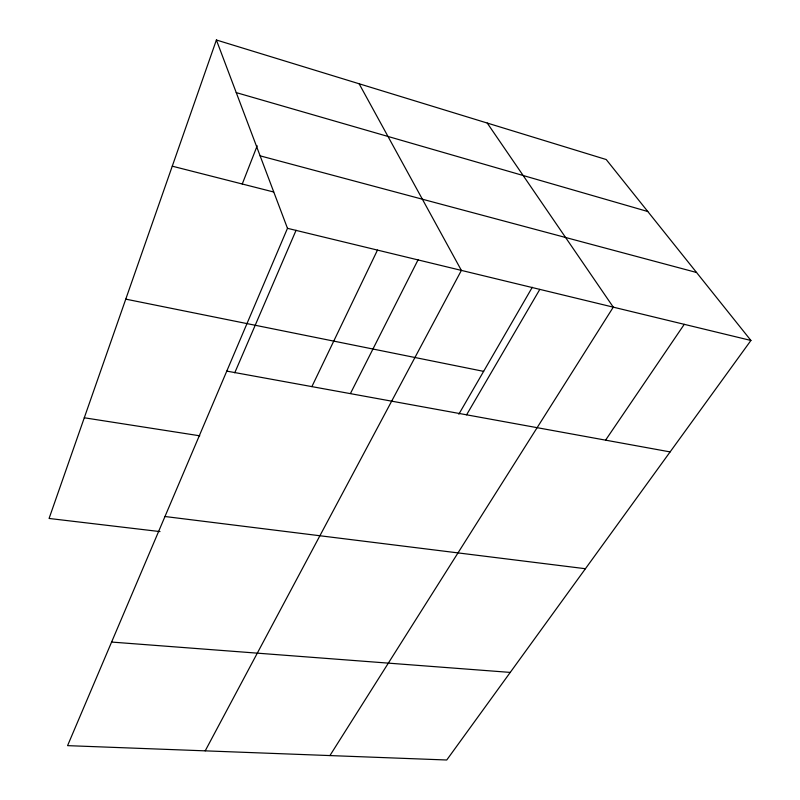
<?xml version="1.0" encoding="UTF-8"?>
<svg xmlns="http://www.w3.org/2000/svg" width="800" height="800" viewBox="0 0 800 800"><rect width="100%" height="100%" fill="white"/><g stroke="black" fill="none" stroke-linecap="round" stroke-linejoin="round"><path stroke-width="1.2" d="M216.39 40L287.48 228.32L67.57 745.64L446.74 760L750.92 340.46L606.21 159.53L216.39 40L49.08 518.46L160.02 531.59M242.26 184L257.18 145.81M234.75 372.8L296.08 230.27M311.88 386.62L377.47 250.09M350.47 393.46L418.11 259.73M205.21 750.85L461.38 270.4L359.12 83.76M458.84 414.2L532.28 287.28M466.6 414.82L539.81 289.38M329.92 755.58L613.28 307.15L487.23 123.05M605.58 440.15L684.27 324.33M111.6 642.06L510.25 672.41M164.97 516.51L585.43 568.72M84.29 417.78L199.79 435.81M226.78 371.11L670.12 451.91M125.77 299.14L483.63 371.36M287.48 228.32L750.92 340.46M172.27 166.18L273.67 192M260.12 155.84L696.56 272.49M236.25 92.61L647.79 211.52"/></g></svg>
